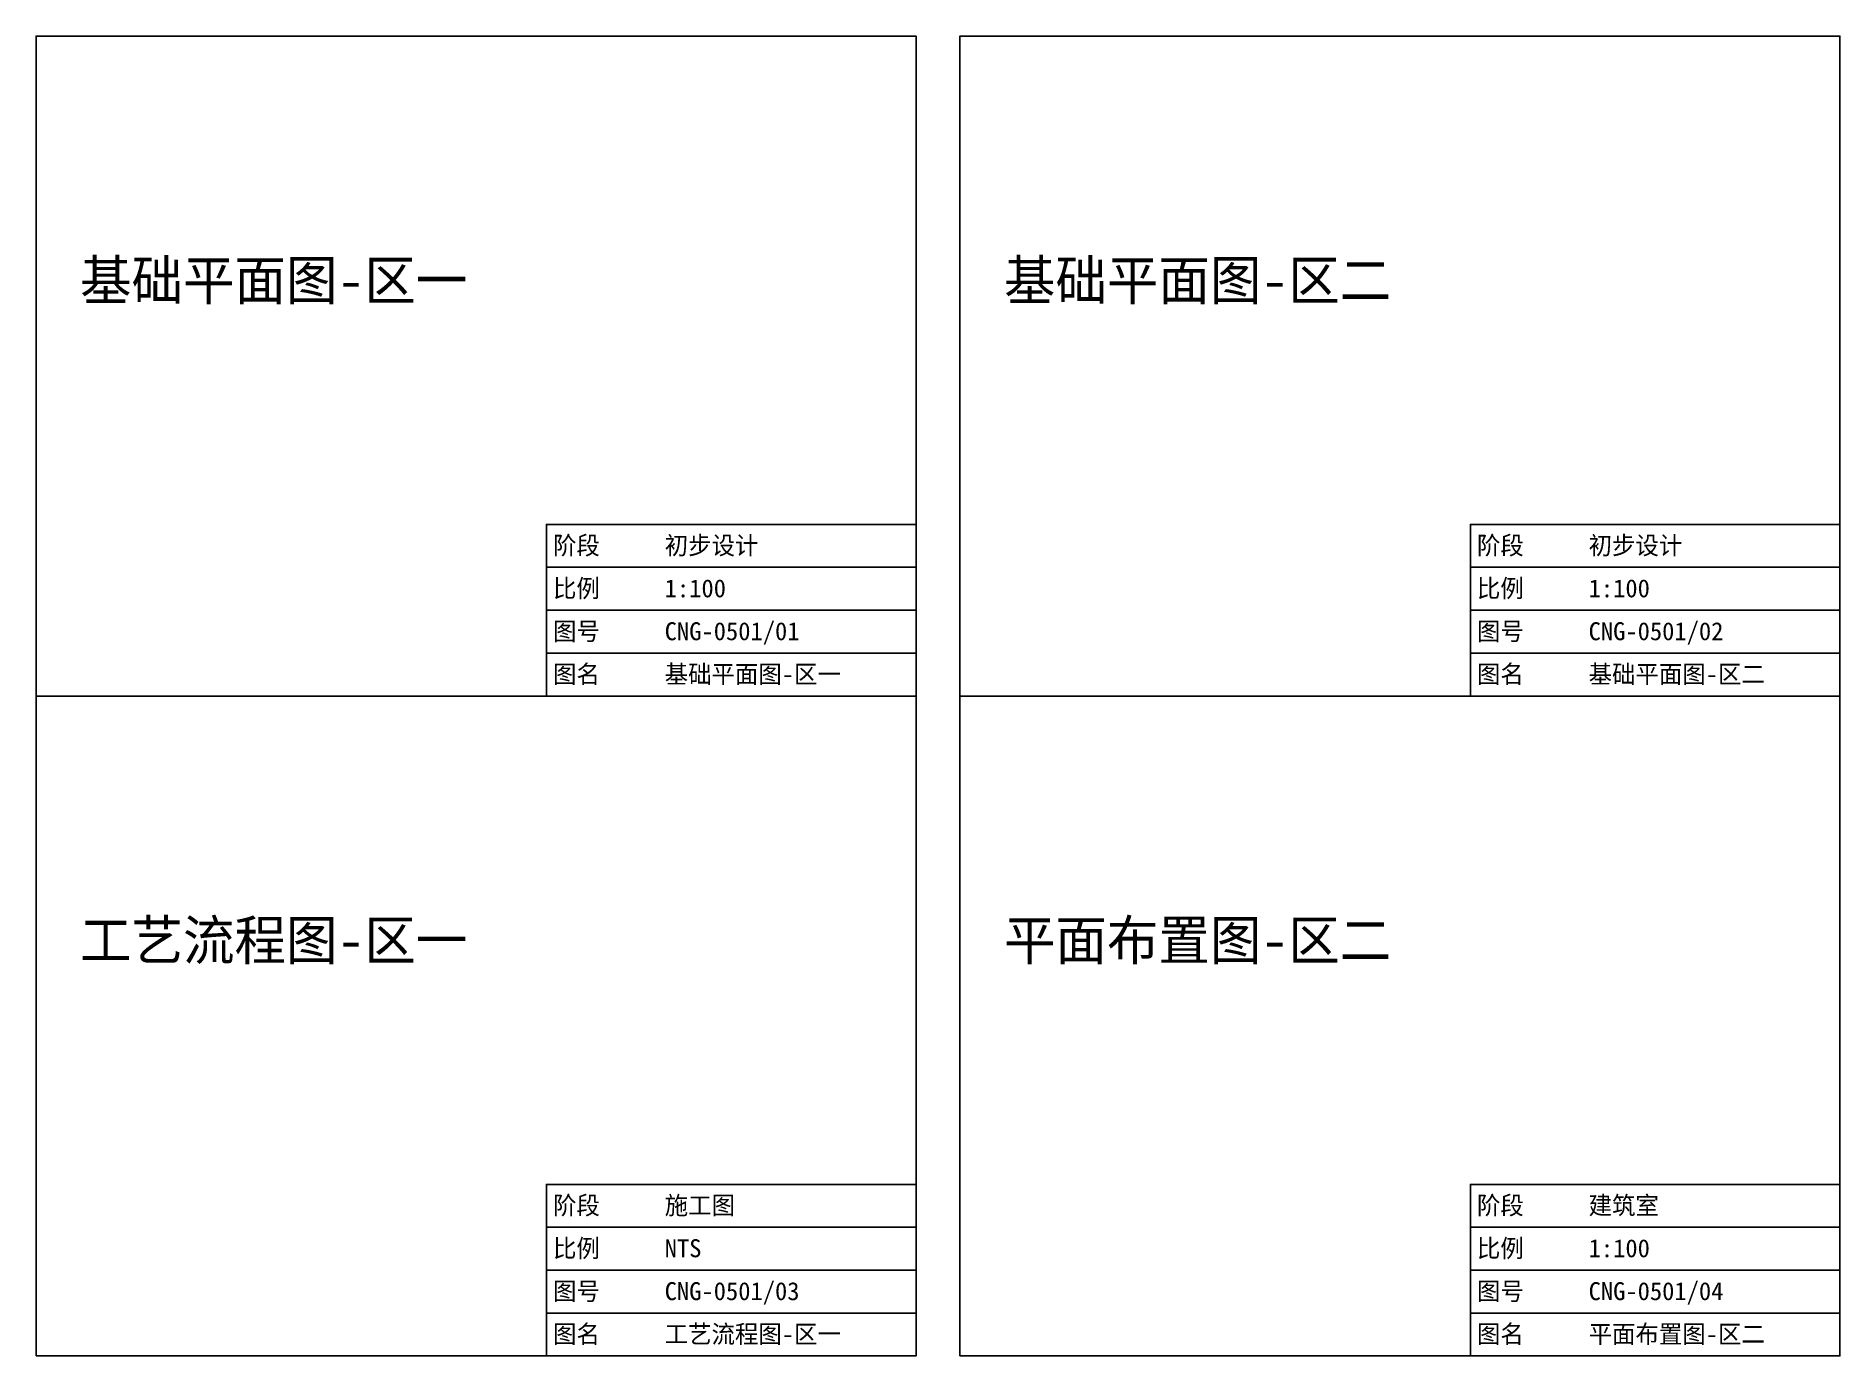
# Model space of a CAD drawing. Header units: metres. Extents: x 20 to 840, y 20 to 620.
import ezdxf

# ---------------------------------------------------------------- set-up
doc = ezdxf.new("R2010")
doc.units = ezdxf.units.M

msp = doc.modelspace()

# ---------------------------------------------------------------- linework, layer by layer
for p, q in [((252, 378.5), (420, 378.5)), ((672, 378.5), (840, 378.5)), ((252, 359), (420, 359)), ((672, 359), (840, 359)), ((252, 339.5), (420, 339.5)), ((672, 339.5), (840, 339.5)), ((252, 78.5), (420, 78.5)), ((672, 78.5), (840, 78.5)), ((252, 59), (420, 59)), ((672, 59), (840, 59)), ((252, 39.5), (420, 39.5)), ((672, 39.5), (840, 39.5))]:
    msp.add_line(p, q)
for points in [[(20, 320), (420, 320), (420, 620), (20, 620), (20, 320)], [(440, 320), (840, 320), (840, 620), (440, 620), (440, 320)], [(252, 320), (420, 320), (420, 398), (252, 398), (252, 320)], [(672, 320), (840, 320), (840, 398), (672, 398), (672, 320)], [(20, 20), (420, 20), (420, 320), (20, 320), (20, 20)], [(440, 20), (840, 20), (840, 320), (440, 320), (440, 20)], [(252, 20), (420, 20), (420, 98), (252, 98), (252, 20)], [(672, 20), (840, 20), (840, 98), (672, 98), (672, 20)]]:
    msp.add_lwpolyline(points, close=True)

# ---------------------------------------------------------------- texts
for s, height, p in [('基础平面图-区一', 18, (40, 500)), ('基础平面图-区二', 18, (460, 500)), ('阶段', 8.19, (255, 384.35)), ('初步设计', 8.19, (305.76, 384.35)), ('阶段', 8.19, (675, 384.35)), ('初步设计', 8.19, (725.76, 384.35)), ('比例', 8.19, (255, 364.85)), ('1:100', 8.19, (305.76, 364.85)), ('比例', 8.19, (675, 364.85)), ('1:100', 8.19, (725.76, 364.85)), ('图号', 8.19, (255, 345.35)), ('CNG-0501/01', 8.19, (305.76, 345.35)), ('图号', 8.19, (675, 345.35)), ('CNG-0501/02', 8.19, (725.76, 345.35)), ('图名', 8.19, (255, 325.85)), ('基础平面图-区一', 8.19, (305.76, 325.85)), ('图名', 8.19, (675, 325.85)), ('基础平面图-区二', 8.19, (725.76, 325.85)), ('工艺流程图-区一', 18, (40, 200)), ('平面布置图-区二', 18, (460, 200)), ('阶段', 8.19, (255, 84.35)), ('施工图', 8.19, (305.76, 84.35)), ('阶段', 8.19, (675, 84.35)), ('建筑室', 8.19, (725.76, 84.35)), ('比例', 8.19, (255, 64.85)), ('比例', 8.19, (675, 64.85)), ('NTS', 8.19, (305.76, 64.85)), ('1:100', 8.19, (725.76, 64.85)), ('图号', 8.19, (255, 45.35)), ('CNG-0501/03', 8.19, (305.76, 45.35)), ('图号', 8.19, (675, 45.35)), ('CNG-0501/04', 8.19, (725.76, 45.35)), ('图名', 8.19, (255, 25.85)), ('工艺流程图-区一', 8.19, (305.76, 25.85)), ('图名', 8.19, (675, 25.85)), ('平面布置图-区二', 8.19, (725.76, 25.85))]:
    msp.add_text(s, height=height).set_placement(p)

doc.saveas('drawing.dxf')
